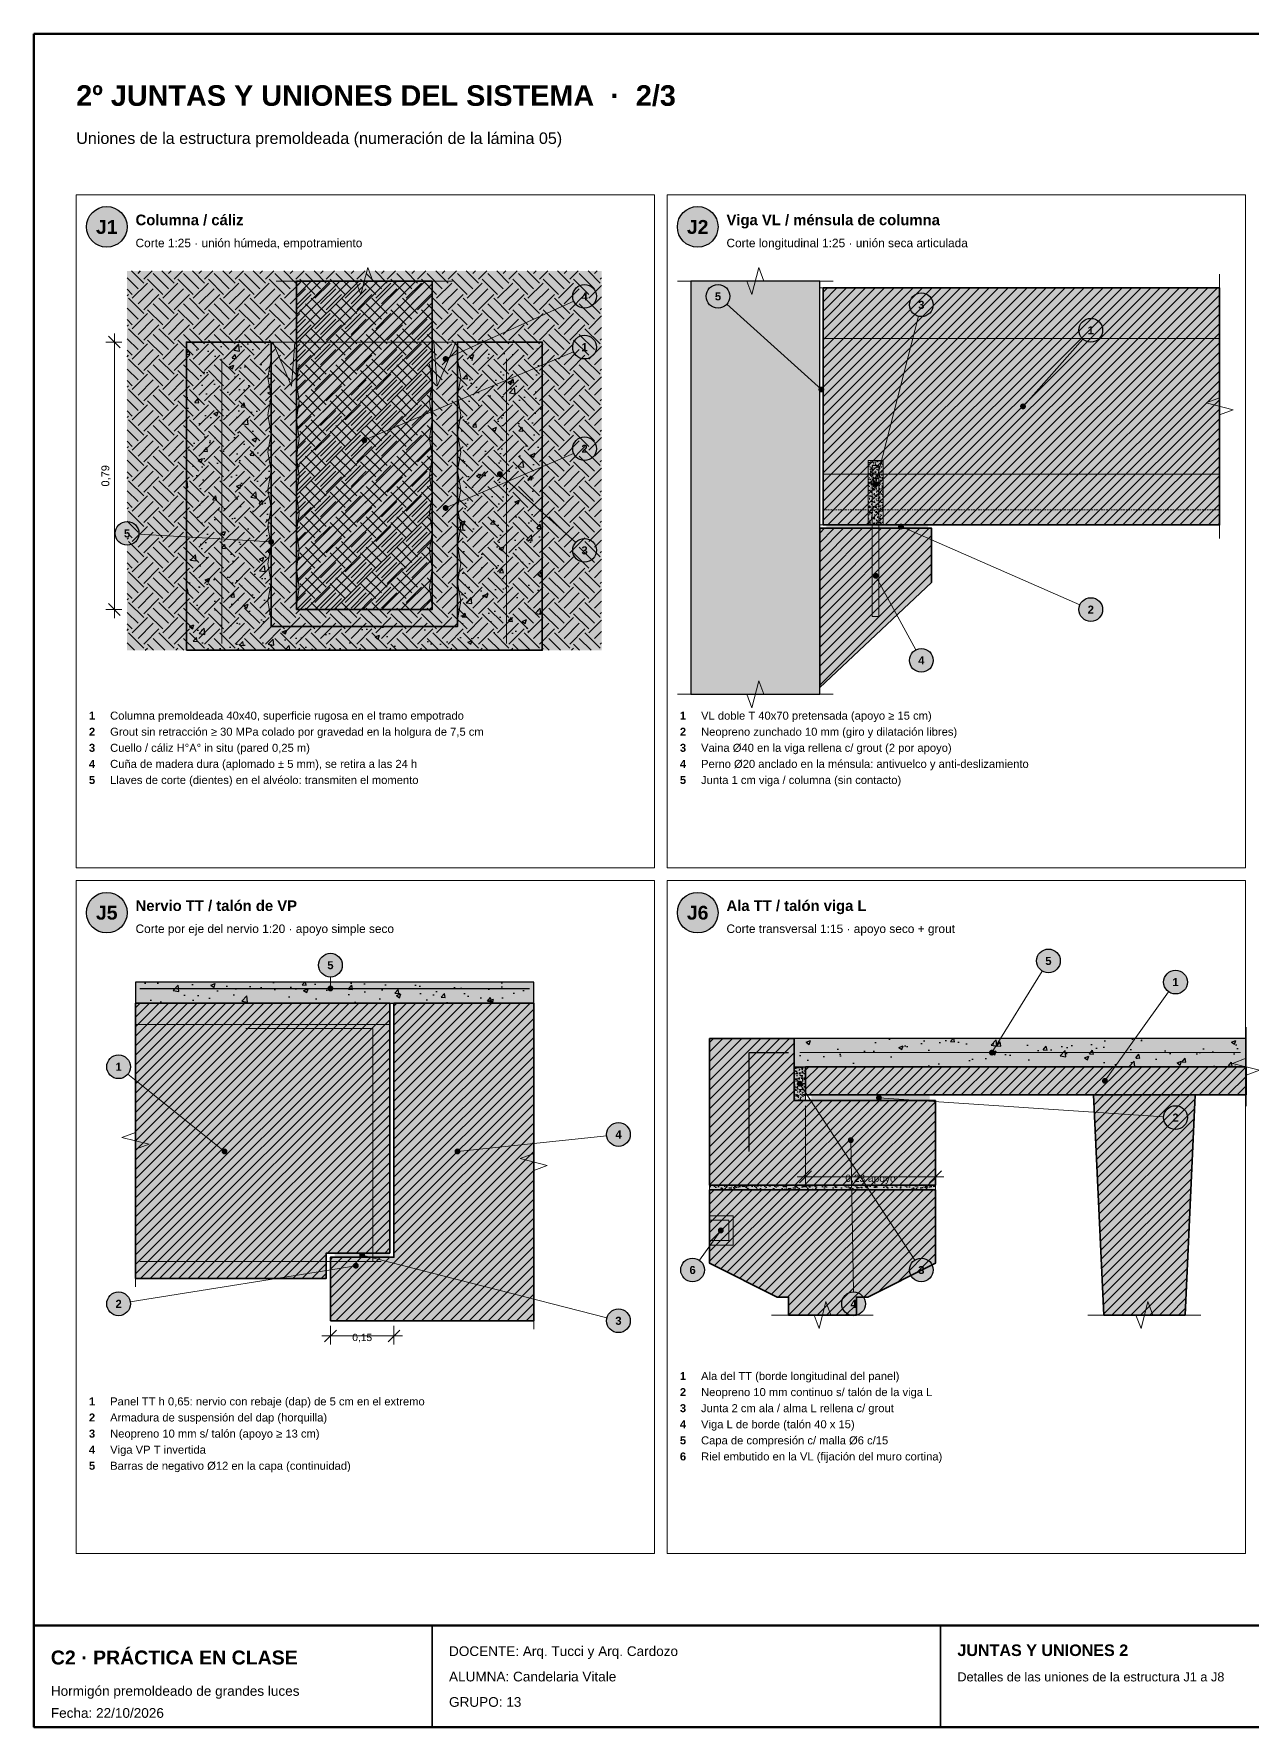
# Model space of a CAD drawing. Header units: millimetres. Extents: x 5 to 292, y 5 to 205.
# Drawn here: x 5 to 148.8, y 5 to 205 of the extents above; entities that cross this region are included whole.
import ezdxf
from ezdxf.enums import TextEntityAlignment as Align

# ---------------------------------------------------------------- set-up
doc = ezdxf.new("R2010")
doc.units = ezdxf.units.MM
doc.linetypes.add('DASHED', pattern=[1.524, 1.27, -0.254])
for name, color, linetype in [('CONTORNOS', 7, 'Continuous'), ('CONTORNOS-RAYADO', 8, 'Continuous'), ('CONTORNOS-RELLENO', 9, 'Continuous'), ('COTAS', 7, 'Continuous'), ('LINEAS', 7, 'Continuous'), ('MARCO', 7, 'Continuous'), ('REFERENCIAS', 7, 'Continuous'), ('REFERENCIAS-RELLENO', 9, 'Continuous'), ('TEXTOS', 7, 'Continuous')]:
    doc.layers.add(name, color=color, linetype=linetype)
doc.styles.add('ARIAL', font='arial.ttf')
doc.styles.add('ARIAL-NEGRITA', font='arialbd.ttf')

msp = doc.modelspace()

# ---------------------------------------------------------------- hatches: boundary and pattern name
at = {"layer": 'CONTORNOS-RAYADO'}
h = msp.add_hatch(dxfattribs=at)
h.set_pattern_fill('EARTH', color=8, scale=0.4, angle=45)
h.paths.add_polyline_path([(16, 132.2), (72, 132.2), (72, 177), (16, 177)])
h = msp.add_hatch(dxfattribs=at)
h.set_pattern_fill('ANSI31', color=8, scale=0.25)
h.paths.add_polyline_path([(36, 137), (52, 137), (52, 175.8), (36, 175.8)])
h = msp.add_hatch(dxfattribs=at)
h.set_pattern_fill('ANSI31', color=8, scale=0.25)
h.paths.add_polyline_path([(98.15, 147), (144.95, 147), (144.95, 175), (98.15, 175)])
h = msp.add_hatch(dxfattribs=at)
h.set_pattern_fill('AR-CONC', color=8, scale=0.03)
h.paths.add_polyline_path([(23, 132.2), (65, 132.2), (65, 168.6), (55, 168.6), (55, 135), (33, 135), (33, 168.6), (23, 168.6)])
h = msp.add_hatch(dxfattribs=at)
h.set_pattern_fill('AR-SAND', color=8, scale=0.01)
h.paths.add_polyline_path([(33, 135), (55, 135), (55, 168.6), (33, 168.6)])
h = msp.add_hatch(dxfattribs=at)
h.set_pattern_fill('AR-SAND', color=8, scale=0.01)
h.paths.add_polyline_path([(103.47, 147), (105.23, 147), (105.23, 154.6), (103.47, 154.6)])
h = msp.add_hatch(dxfattribs=at)
h.set_pattern_fill('ANSI31', color=8, scale=0.25)
h.paths.add_polyline_path([(97.75, 146.6), (110.95, 146.6), (110.95, 140.2), (97.75, 127.8)])
h = msp.add_hatch(dxfattribs=at)
h.set_pattern_fill('AR-CONC', color=8, scale=0.03)
h.paths.add_polyline_path([(17, 90.5), (64, 90.5), (64, 93), (17, 93)])
h = msp.add_hatch(dxfattribs=at)
h.set_pattern_fill('ANSI31', color=8, scale=0.25)
h.paths.add_polyline_path([(17, 90.5), (47, 90.5), (47, 61), (39.5, 61), (39.5, 58), (17, 58)])
h = msp.add_hatch(dxfattribs=at)
h.set_pattern_fill('ANSI31', color=8, scale=0.25)
h.paths.add_polyline_path([(40, 53), (64, 53), (64, 90.5), (47.5, 90.5), (47.5, 60.5), (40, 60.5)])
h = msp.add_hatch(dxfattribs=at)
h.set_pattern_fill('ANSI31', color=8, scale=0.25)
h.paths.add_polyline_path([(84.75, 69), (111.42, 69), (111.42, 79), (94.75, 79), (94.75, 86.33), (84.75, 86.33)])
h = msp.add_hatch(dxfattribs=at)
h.set_pattern_fill('AR-CONC', color=8, scale=0.03)
h.paths.add_polyline_path([(94.75, 83), (148.08, 83), (148.08, 86.33), (94.75, 86.33)])
h = msp.add_hatch(dxfattribs=at)
h.set_pattern_fill('AR-SAND', color=8, scale=0.01)
h.paths.add_polyline_path([(94.75, 79), (96.08, 79), (96.08, 83), (94.75, 83)])
h = msp.add_hatch(dxfattribs=at)
h.set_pattern_fill('ANSI31', color=8, scale=0.25)
h.paths.add_polyline_path([(96.08, 79.67), (148.08, 79.67), (148.08, 83), (96.08, 83)])
h = msp.add_hatch(dxfattribs=at)
h.set_pattern_fill('ANSI31', color=8, scale=0.25)
h.paths.add_polyline_path([(130.08, 79.67), (142.08, 79.67), (140.88, 53.67), (131.28, 53.67)])
h = msp.add_hatch(dxfattribs=at)
h.set_pattern_fill('AR-SAND', color=8, scale=0.015)
h.paths.add_polyline_path([(84.75, 68.47), (111.42, 68.47), (111.42, 69), (84.75, 69)])
h = msp.add_hatch(dxfattribs=at)
h.set_pattern_fill('ANSI31', color=8, scale=0.25)
h.paths.add_polyline_path([(84.75, 68.47), (111.42, 68.47), (111.42, 59.8), (103.42, 55.8), (102.08, 55.8), (102.08, 53.67), (94.08, 53.67), (94.08, 55.8), (92.75, 55.8), (84.75, 59.8)])
at = {"layer": 'CONTORNOS-RELLENO', "true_color": 0xece3d2}
h = msp.add_hatch(color=254, dxfattribs=at)
h.dxf.hatch_style = 1
h.paths.add_polyline_path([(16, 132.2), (72, 132.2), (72, 177), (16, 177)])
at = {"layer": 'CONTORNOS-RELLENO', "true_color": 0xd3d6d9}
h = msp.add_hatch(color=254, dxfattribs=at)
h.dxf.hatch_style = 1
h.paths.add_polyline_path([(36, 137), (52, 137), (52, 175.8), (36, 175.8)])
at = {"layer": 'CONTORNOS-RELLENO', "true_color": 0xeceeef}
h = msp.add_hatch(color=7, dxfattribs=at)
h.dxf.hatch_style = 1
h.paths.add_polyline_path([(82.55, 127), (97.75, 127), (97.75, 175.8), (82.55, 175.8)])
at = {"layer": 'CONTORNOS-RELLENO', "true_color": 0xd3d6d9}
h = msp.add_hatch(color=254, dxfattribs=at)
h.dxf.hatch_style = 1
h.paths.add_polyline_path([(98.15, 147), (144.95, 147), (144.95, 175), (98.15, 175)])
at = {"layer": 'CONTORNOS-RELLENO', "true_color": 0xdedad2}
h = msp.add_hatch(color=254, dxfattribs=at)
h.dxf.hatch_style = 1
h.paths.add_polyline_path([(23, 132.2), (65, 132.2), (65, 168.6), (55, 168.6), (55, 135), (33, 135), (33, 168.6), (23, 168.6)])
at = {"layer": 'CONTORNOS-RELLENO', "true_color": 0xbdbdbd}
h = msp.add_hatch(color=9, dxfattribs=at)
h.dxf.hatch_style = 1
h.paths.add_polyline_path([(33, 135), (55, 135), (55, 168.6), (33, 168.6)])
at = {"layer": 'CONTORNOS-RELLENO', "true_color": 0x6b4f2a}
h = msp.add_hatch(color=27, dxfattribs=at)
h.dxf.hatch_style = 1
h.paths.add_polyline_path([(35.8, 168.6), (33.2, 168.6), (35.4, 163.4)])
h = msp.add_hatch(color=27, dxfattribs=at)
h.dxf.hatch_style = 1
h.paths.add_polyline_path([(52.2, 168.6), (54.8, 168.6), (52.6, 163.4)])
at = {"layer": 'CONTORNOS-RELLENO', "true_color": 0xbdbdbd}
h = msp.add_hatch(color=9, dxfattribs=at)
h.dxf.hatch_style = 1
h.paths.add_polyline_path([(103.47, 147), (105.23, 147), (105.23, 154.6), (103.47, 154.6)])
at = {"layer": 'CONTORNOS-RELLENO', "true_color": 0x3b3b3b}
h = msp.add_hatch(color=250, dxfattribs=at)
h.dxf.hatch_style = 1
h.paths.add_polyline_path([(103.95, 136.2), (104.75, 136.2), (104.75, 154), (103.95, 154)])
at = {"layer": 'CONTORNOS-RELLENO', "true_color": 0xd3d6d9}
h = msp.add_hatch(color=254, dxfattribs=at)
h.dxf.hatch_style = 1
h.paths.add_polyline_path([(97.75, 146.6), (110.95, 146.6), (110.95, 140.2), (97.75, 127.8)])
at = {"layer": 'CONTORNOS-RELLENO', "true_color": 0x111111}
h = msp.add_hatch(color=250, dxfattribs=at)
h.dxf.hatch_style = 1
h.paths.add_polyline_path([(98.55, 146.6), (110.55, 146.6), (110.55, 147), (98.55, 147)])
at = {"layer": 'CONTORNOS-RELLENO', "true_color": 0xdedad2}
h = msp.add_hatch(color=254, dxfattribs=at)
h.dxf.hatch_style = 1
h.paths.add_polyline_path([(17, 90.5), (64, 90.5), (64, 93), (17, 93)])
at = {"layer": 'CONTORNOS-RELLENO', "true_color": 0xd3d6d9}
h = msp.add_hatch(color=254, dxfattribs=at)
h.dxf.hatch_style = 1
h.paths.add_polyline_path([(17, 90.5), (47, 90.5), (47, 61), (39.5, 61), (39.5, 58), (17, 58)])
h = msp.add_hatch(color=254, dxfattribs=at)
h.dxf.hatch_style = 1
h.paths.add_polyline_path([(40, 53), (64, 53), (64, 90.5), (47.5, 90.5), (47.5, 60.5), (40, 60.5)])
h = msp.add_hatch(color=254, dxfattribs=at)
h.dxf.hatch_style = 1
h.paths.add_polyline_path([(84.75, 69), (111.42, 69), (111.42, 79), (94.75, 79), (94.75, 86.33), (84.75, 86.33)])
at = {"layer": 'CONTORNOS-RELLENO', "true_color": 0xdedad2}
h = msp.add_hatch(color=254, dxfattribs=at)
h.dxf.hatch_style = 1
h.paths.add_polyline_path([(94.75, 83), (148.08, 83), (148.08, 86.33), (94.75, 86.33)])
at = {"layer": 'CONTORNOS-RELLENO', "true_color": 0xbdbdbd}
h = msp.add_hatch(color=9, dxfattribs=at)
h.dxf.hatch_style = 1
h.paths.add_polyline_path([(94.75, 79), (96.08, 79), (96.08, 83), (94.75, 83)])
at = {"layer": 'CONTORNOS-RELLENO', "true_color": 0xd3d6d9}
h = msp.add_hatch(color=254, dxfattribs=at)
h.dxf.hatch_style = 1
h.paths.add_polyline_path([(96.08, 79.67), (148.08, 79.67), (148.08, 83), (96.08, 83)])
at = {"layer": 'CONTORNOS-RELLENO', "true_color": 0x111111}
h = msp.add_hatch(color=250, dxfattribs=at)
h.dxf.hatch_style = 1
h.paths.add_polyline_path([(96.75, 79), (110.75, 79), (110.75, 79.67), (96.75, 79.67)])
at = {"layer": 'CONTORNOS-RELLENO', "true_color": 0xd3d6d9}
h = msp.add_hatch(color=254, dxfattribs=at)
h.dxf.hatch_style = 1
h.paths.add_polyline_path([(130.08, 79.67), (142.08, 79.67), (140.88, 53.67), (131.28, 53.67)])
at = {"layer": 'CONTORNOS-RELLENO', "true_color": 0xe9e9e9}
h = msp.add_hatch(color=254, dxfattribs=at)
h.dxf.hatch_style = 1
h.paths.add_polyline_path([(84.75, 68.47), (111.42, 68.47), (111.42, 69), (84.75, 69)])
at = {"layer": 'CONTORNOS-RELLENO', "true_color": 0xd3d6d9}
h = msp.add_hatch(color=254, dxfattribs=at)
h.dxf.hatch_style = 1
h.paths.add_polyline_path([(84.75, 68.47), (111.42, 68.47), (111.42, 59.8), (103.42, 55.8), (102.08, 55.8), (102.08, 53.67), (94.08, 53.67), (94.08, 55.8), (92.75, 55.8), (84.75, 59.8)])
at = {"layer": 'CONTORNOS-RELLENO', "true_color": 0x3b3b3b}
h = msp.add_hatch(color=250, dxfattribs=at)
h.dxf.hatch_style = 1
h.paths.add_polyline_path([(84.75, 61.93), (87.55, 61.93), (87.55, 65.4), (84.75, 65.4), (84.75, 64.87), (87.02, 64.87), (87.02, 62.47), (84.75, 62.47)])
at = {"layer": 'CONTORNOS-RELLENO', "true_color": 0x111111}
h = msp.add_hatch(color=250, dxfattribs=at)
h.dxf.hatch_style = 1
h.paths.add_polyline_path([(40.5, 60.5), (47, 60.5), (47, 61), (40.5, 61)])
at = {"layer": 'REFERENCIAS-RELLENO', "true_color": 0xfff1a8}
h = msp.add_hatch(color=51, dxfattribs=at)
h.dxf.hatch_style = 1
edge = h.paths.add_edge_path()
edge.add_arc((13.6, 182.2), 2.4, 0, 360)
h = msp.add_hatch(color=51, dxfattribs=at)
h.dxf.hatch_style = 1
edge = h.paths.add_edge_path()
edge.add_arc((83.35, 182.2), 2.4, 0, 360)
at = {"layer": 'REFERENCIAS-RELLENO', "true_color": 0xffffff}
h = msp.add_hatch(color=7, dxfattribs=at)
h.dxf.hatch_style = 1
edge = h.paths.add_edge_path()
edge.add_arc((70, 174), 1.4, 0, 360)
h = msp.add_hatch(color=7, dxfattribs=at)
h.dxf.hatch_style = 1
edge = h.paths.add_edge_path()
edge.add_arc((85.75, 174), 1.4, 0, 360)
h = msp.add_hatch(color=7, dxfattribs=at)
h.dxf.hatch_style = 1
edge = h.paths.add_edge_path()
edge.add_arc((109.75, 173), 1.4, 0, 360)
h = msp.add_hatch(color=7, dxfattribs=at)
h.dxf.hatch_style = 1
edge = h.paths.add_edge_path()
edge.add_arc((129.75, 170), 1.4, 0, 360)
h = msp.add_hatch(color=7, dxfattribs=at)
h.dxf.hatch_style = 1
edge = h.paths.add_edge_path()
edge.add_arc((70, 168), 1.4, 0, 360)
at = {"layer": 'REFERENCIAS-RELLENO', "true_color": 0x000000}
h = msp.add_hatch(color=18, dxfattribs=at)
h.dxf.hatch_style = 1
edge = h.paths.add_edge_path()
edge.add_arc((53.6, 166.6), 0.35, 0, 360)
h = msp.add_hatch(color=18, dxfattribs=at)
h.dxf.hatch_style = 1
edge = h.paths.add_edge_path()
edge.add_arc((97.95, 163), 0.35, 0, 360)
h = msp.add_hatch(color=18, dxfattribs=at)
h.dxf.hatch_style = 1
edge = h.paths.add_edge_path()
edge.add_arc((121.75, 161), 0.35, 0, 360)
h = msp.add_hatch(color=18, dxfattribs=at)
h.dxf.hatch_style = 1
edge = h.paths.add_edge_path()
edge.add_arc((44, 157), 0.35, 0, 360)
at = {"layer": 'REFERENCIAS-RELLENO', "true_color": 0xffffff}
h = msp.add_hatch(color=7, dxfattribs=at)
h.dxf.hatch_style = 1
edge = h.paths.add_edge_path()
edge.add_arc((70, 156), 1.4, 0, 360)
at = {"layer": 'REFERENCIAS-RELLENO', "true_color": 0x000000}
h = msp.add_hatch(color=18, dxfattribs=at)
h.dxf.hatch_style = 1
edge = h.paths.add_edge_path()
edge.add_arc((60, 153), 0.35, 0, 360)
h = msp.add_hatch(color=18, dxfattribs=at)
h.dxf.hatch_style = 1
edge = h.paths.add_edge_path()
edge.add_arc((104.35, 151.8), 0.35, 0, 360)
h = msp.add_hatch(color=18, dxfattribs=at)
h.dxf.hatch_style = 1
edge = h.paths.add_edge_path()
edge.add_arc((53.6, 149), 0.35, 0, 360)
at = {"layer": 'REFERENCIAS-RELLENO', "true_color": 0xffffff}
h = msp.add_hatch(color=7, dxfattribs=at)
h.dxf.hatch_style = 1
edge = h.paths.add_edge_path()
edge.add_arc((16, 146), 1.4, 0, 360)
at = {"layer": 'REFERENCIAS-RELLENO', "true_color": 0x000000}
h = msp.add_hatch(color=18, dxfattribs=at)
h.dxf.hatch_style = 1
edge = h.paths.add_edge_path()
edge.add_arc((107.35, 146.8), 0.35, 0, 360)
h = msp.add_hatch(color=18, dxfattribs=at)
h.dxf.hatch_style = 1
edge = h.paths.add_edge_path()
edge.add_arc((33, 145), 0.35, 0, 360)
at = {"layer": 'REFERENCIAS-RELLENO', "true_color": 0xffffff}
h = msp.add_hatch(color=7, dxfattribs=at)
h.dxf.hatch_style = 1
edge = h.paths.add_edge_path()
edge.add_arc((70, 144), 1.4, 0, 360)
at = {"layer": 'REFERENCIAS-RELLENO', "true_color": 0x000000}
h = msp.add_hatch(color=18, dxfattribs=at)
h.dxf.hatch_style = 1
edge = h.paths.add_edge_path()
edge.add_arc((104.35, 141), 0.35, 0, 360)
at = {"layer": 'REFERENCIAS-RELLENO', "true_color": 0xffffff}
h = msp.add_hatch(color=7, dxfattribs=at)
h.dxf.hatch_style = 1
edge = h.paths.add_edge_path()
edge.add_arc((129.75, 137), 1.4, 0, 360)
h = msp.add_hatch(color=7, dxfattribs=at)
h.dxf.hatch_style = 1
edge = h.paths.add_edge_path()
edge.add_arc((109.75, 131), 1.4, 0, 360)
at = {"layer": 'REFERENCIAS-RELLENO', "true_color": 0xfff1a8}
h = msp.add_hatch(color=51, dxfattribs=at)
h.dxf.hatch_style = 1
edge = h.paths.add_edge_path()
edge.add_arc((13.6, 101.2), 2.4, 0, 360)
h = msp.add_hatch(color=51, dxfattribs=at)
h.dxf.hatch_style = 1
edge = h.paths.add_edge_path()
edge.add_arc((83.35, 101.2), 2.4, 0, 360)
at = {"layer": 'REFERENCIAS-RELLENO', "true_color": 0xffffff}
h = msp.add_hatch(color=7, dxfattribs=at)
h.dxf.hatch_style = 1
edge = h.paths.add_edge_path()
edge.add_arc((40, 95), 1.4, 0, 360)
h = msp.add_hatch(color=7, dxfattribs=at)
h.dxf.hatch_style = 1
edge = h.paths.add_edge_path()
edge.add_arc((124.75, 95.5), 1.4, 0, 360)
h = msp.add_hatch(color=7, dxfattribs=at)
h.dxf.hatch_style = 1
edge = h.paths.add_edge_path()
edge.add_arc((139.75, 93), 1.4, 0, 360)
at = {"layer": 'REFERENCIAS-RELLENO', "true_color": 0x000000}
h = msp.add_hatch(color=18, dxfattribs=at)
h.dxf.hatch_style = 1
edge = h.paths.add_edge_path()
edge.add_arc((40, 92.25), 0.35, 0, 360)
at = {"layer": 'REFERENCIAS-RELLENO', "true_color": 0xffffff}
h = msp.add_hatch(color=7, dxfattribs=at)
h.dxf.hatch_style = 1
edge = h.paths.add_edge_path()
edge.add_arc((15, 83), 1.4, 0, 360)
at = {"layer": 'REFERENCIAS-RELLENO', "true_color": 0x000000}
h = msp.add_hatch(color=18, dxfattribs=at)
h.dxf.hatch_style = 1
edge = h.paths.add_edge_path()
edge.add_arc((118.08, 84.67), 0.35, 0, 360)
h = msp.add_hatch(color=18, dxfattribs=at)
h.dxf.hatch_style = 1
edge = h.paths.add_edge_path()
edge.add_arc((95.42, 81), 0.35, 0, 360)
h = msp.add_hatch(color=18, dxfattribs=at)
h.dxf.hatch_style = 1
edge = h.paths.add_edge_path()
edge.add_arc((131.42, 81.33), 0.35, 0, 360)
h = msp.add_hatch(color=18, dxfattribs=at)
h.dxf.hatch_style = 1
edge = h.paths.add_edge_path()
edge.add_arc((104.75, 79.33), 0.35, 0, 360)
at = {"layer": 'REFERENCIAS-RELLENO', "true_color": 0xffffff}
h = msp.add_hatch(color=7, dxfattribs=at)
h.dxf.hatch_style = 1
edge = h.paths.add_edge_path()
edge.add_arc((139.75, 77), 1.4, 0, 360)
h = msp.add_hatch(color=7, dxfattribs=at)
h.dxf.hatch_style = 1
edge = h.paths.add_edge_path()
edge.add_arc((74, 75), 1.4, 0, 360)
at = {"layer": 'REFERENCIAS-RELLENO', "true_color": 0x000000}
h = msp.add_hatch(color=18, dxfattribs=at)
h.dxf.hatch_style = 1
edge = h.paths.add_edge_path()
edge.add_arc((101.42, 74.33), 0.35, 0, 360)
h = msp.add_hatch(color=18, dxfattribs=at)
h.dxf.hatch_style = 1
edge = h.paths.add_edge_path()
edge.add_arc((27.5, 73), 0.35, 0, 360)
h = msp.add_hatch(color=18, dxfattribs=at)
h.dxf.hatch_style = 1
edge = h.paths.add_edge_path()
edge.add_arc((55, 73), 0.35, 0, 360)
h = msp.add_hatch(color=18, dxfattribs=at)
h.dxf.hatch_style = 1
edge = h.paths.add_edge_path()
edge.add_arc((86.08, 63.67), 0.35, 0, 360)
h = msp.add_hatch(color=18, dxfattribs=at)
h.dxf.hatch_style = 1
edge = h.paths.add_edge_path()
edge.add_arc((43.75, 60.75), 0.35, 0, 360)
at = {"layer": 'REFERENCIAS-RELLENO', "true_color": 0xffffff}
h = msp.add_hatch(color=7, dxfattribs=at)
h.dxf.hatch_style = 1
edge = h.paths.add_edge_path()
edge.add_arc((82.75, 59), 1.4, 0, 360)
h = msp.add_hatch(color=7, dxfattribs=at)
h.dxf.hatch_style = 1
edge = h.paths.add_edge_path()
edge.add_arc((109.75, 59), 1.4, 0, 360)
at = {"layer": 'REFERENCIAS-RELLENO', "true_color": 0x000000}
h = msp.add_hatch(color=18, dxfattribs=at)
h.dxf.hatch_style = 1
edge = h.paths.add_edge_path()
edge.add_arc((43, 59.5), 0.35, 0, 360)
at = {"layer": 'REFERENCIAS-RELLENO', "true_color": 0xffffff}
h = msp.add_hatch(color=7, dxfattribs=at)
h.dxf.hatch_style = 1
edge = h.paths.add_edge_path()
edge.add_arc((15, 55), 1.4, 0, 360)
h = msp.add_hatch(color=7, dxfattribs=at)
h.dxf.hatch_style = 1
edge = h.paths.add_edge_path()
edge.add_arc((101.75, 55), 1.4, 0, 360)
h = msp.add_hatch(color=7, dxfattribs=at)
h.dxf.hatch_style = 1
edge = h.paths.add_edge_path()
edge.add_arc((74, 53), 1.4, 0, 360)

# ---------------------------------------------------------------- linework, layer by layer
at = {"layer": 'CONTORNOS', "lineweight": 35}
for points in [[(36, 137), (52, 137), (52, 175.8), (36, 175.8)], [(98.15, 147), (144.95, 147), (144.95, 175), (98.15, 175)], [(23, 132.2), (65, 132.2), (65, 168.6), (55, 168.6), (55, 135), (33, 135), (33, 168.6), (23, 168.6)], [(97.75, 146.6), (110.95, 146.6), (110.95, 140.2), (97.75, 127.8)], [(17, 90.5), (47, 90.5), (47, 61), (39.5, 61), (39.5, 58), (17, 58)], [(40, 53), (64, 53), (64, 90.5), (47.5, 90.5), (47.5, 60.5), (40, 60.5)], [(84.75, 69), (111.42, 69), (111.42, 79), (94.75, 79), (94.75, 86.33), (84.75, 86.33)], [(96.08, 79.67), (148.08, 79.67), (148.08, 83), (96.08, 83)], [(130.08, 79.67), (142.08, 79.67), (140.88, 53.67), (131.28, 53.67)], [(84.75, 68.47), (111.42, 68.47), (111.42, 59.8), (103.42, 55.8), (102.08, 55.8), (102.08, 53.67), (94.08, 53.67), (94.08, 55.8), (92.75, 55.8), (84.75, 59.8)]]:
    msp.add_lwpolyline(points, close=True, dxfattribs=at)
at = {"layer": 'CONTORNOS', "lineweight": 25}
for points in [[(82.55, 127), (97.75, 127), (97.75, 175.8), (82.55, 175.8)], [(17, 90.5), (64, 90.5), (64, 93), (17, 93)], [(94.75, 83), (148.08, 83), (148.08, 86.33), (94.75, 86.33)]]:
    msp.add_lwpolyline(points, close=True, dxfattribs=at)
at = {"layer": 'CONTORNOS', "lineweight": 9}
for points in [[(97.75, 147), (98.15, 147), (98.15, 175), (97.75, 175)], [(35.8, 168.6), (33.2, 168.6), (35.4, 163.4)], [(52.2, 168.6), (54.8, 168.6), (52.6, 163.4)], [(103.47, 147), (105.23, 147), (105.23, 154.6), (103.47, 154.6)], [(103.95, 136.2), (104.75, 136.2), (104.75, 154), (103.95, 154)], [(94.75, 79), (96.08, 79), (96.08, 83), (94.75, 83)], [(84.75, 68.47), (111.42, 68.47), (111.42, 69), (84.75, 69)], [(84.75, 61.93), (87.55, 61.93), (87.55, 65.4), (84.75, 65.4), (84.75, 64.87), (87.02, 64.87), (87.02, 62.47), (84.75, 62.47)]]:
    msp.add_lwpolyline(points, close=True, dxfattribs=at)
at = {"layer": 'CONTORNOS', "lineweight": 13}
msp.add_lwpolyline([(33, 135), (55, 135), (55, 168.6), (33, 168.6)], close=True, dxfattribs=at)
at = {"layer": 'COTAS', "lineweight": 9}
for points in [[(15.4, 168.6), (13.5, 168.6)], [(15.4, 137), (13.5, 137)], [(96.08, 78.4), (96.08, 69)], [(111.42, 78.4), (111.42, 69)], [(40, 52.4), (40, 50.2)], [(47.5, 52.4), (47.5, 50.2)]]:
    msp.add_lwpolyline(points, dxfattribs=at)
at = {"layer": 'COTAS', "lineweight": 35}
for points in [[(15.2, 167.9), (13.8, 169.3)], [(15.2, 136.3), (13.8, 137.7)], [(95.38, 69.3), (96.78, 70.7)], [(110.72, 69.3), (112.12, 70.7)], [(39.3, 50.5), (40.7, 51.9)], [(46.8, 50.5), (48.2, 51.9)]]:
    msp.add_lwpolyline(points, dxfattribs=at)
at = {"layer": 'COTAS', "lineweight": 13}
for points in [[(14.5, 136), (14.5, 169.6)], [(95.08, 70), (112.42, 70)], [(39, 51.2), (48.5, 51.2)]]:
    msp.add_lwpolyline(points, dxfattribs=at)
at = {"layer": 'LINEAS', "lineweight": 13}
for points in [[(33.6, 175.8), (43, 175.8), (43.6, 174.2), (44.4, 177.4), (45, 175.8), (54.4, 175.8)], [(80.95, 175.8), (89.15, 175.8), (89.75, 174.2), (90.55, 177.4), (91.15, 175.8), (99.35, 175.8)], [(144.95, 145.4), (144.95, 160), (146.55, 160.6), (143.35, 161.4), (144.95, 162), (144.95, 176.6)], [(80.95, 127), (89.15, 127), (89.75, 125.4), (90.55, 128.6), (91.15, 127), (99.35, 127)], [(17, 57), (17, 73.25), (18.6, 73.85), (15.4, 74.65), (17, 75.25), (17, 91.5)], [(64, 52), (64, 70.75), (65.6, 71.35), (62.4, 72.15), (64, 72.75), (64, 91.5)], [(148.08, 78.33), (148.08, 82), (149.68, 82.6), (146.48, 83.4), (148.08, 84), (148.08, 87.67)], [(92.08, 53.67), (97.08, 53.67), (97.68, 52.07), (98.48, 55.27), (99.08, 53.67), (104.08, 53.67)], [(129.42, 53.67), (135.08, 53.67), (135.68, 52.07), (136.48, 55.27), (137.08, 53.67), (142.75, 53.67)]]:
    msp.add_lwpolyline(points, dxfattribs=at)
at = {"layer": 'LINEAS', "lineweight": 9}
for points in [[(98.15, 169), (144.95, 169)], [(33, 135.8), (32.6, 138), (33, 140.2), (32.6, 142.4), (33, 144.6), (32.6, 146.8), (33, 149), (32.6, 151.2), (33, 153.4), (32.6, 155.6), (33, 157.8), (32.6, 160), (33, 162.2), (32.6, 164.4), (33, 166.6)], [(36, 137.4), (36.32, 139.6), (36, 141.8), (36.32, 144), (36, 146.2), (36.32, 148.4), (36, 150.6), (36.32, 152.8), (36, 155), (36.32, 157.2), (36, 159.4), (36.32, 161.6), (36, 163.8), (36.32, 166)], [(52, 137.4), (51.68, 139.6), (52, 141.8), (51.68, 144), (52, 146.2), (51.68, 148.4), (52, 150.6), (51.68, 152.8), (52, 155), (51.68, 157.2), (52, 159.4), (51.68, 161.6), (52, 163.8), (51.68, 166)], [(55, 135.8), (55.4, 138), (55, 140.2), (55.4, 142.4), (55, 144.6), (55.4, 146.8), (55, 149), (55.4, 151.2), (55, 153.4), (55.4, 155.6), (55, 157.8), (55.4, 160), (55, 162.2), (55.4, 164.4), (55, 166.6)], [(98.15, 153), (144.95, 153)], [(17, 88), (47, 88)]]:
    msp.add_lwpolyline(points, dxfattribs=at)
at = {"layer": 'LINEAS', "color": 26, "lineweight": 13, "true_color": 0x7a1f1f}
for points in [[(27.2, 133), (27.2, 166.6)], [(60.8, 133), (60.8, 166.6)], [(45, 60), (45, 87.5), (30, 87.5)], [(17.5, 60), (46, 60)]]:
    msp.add_lwpolyline(points, dxfattribs=at)
at = {"layer": 'LINEAS', "color": 26, "linetype": 'DASHED', "lineweight": 13, "ltscale": 0.15, "true_color": 0x7a1f1f}
msp.add_lwpolyline([(98.15, 148.8), (144.95, 148.8)], dxfattribs=at)
at = {"layer": 'LINEAS', "color": 26, "lineweight": 25, "true_color": 0x7a1f1f}
for points in [[(17.5, 92.25), (63.5, 92.25)], [(89.42, 73), (89.42, 84.67), (94.08, 84.67)]]:
    msp.add_lwpolyline(points, dxfattribs=at)
at = {"layer": 'LINEAS', "color": 26, "lineweight": 18, "true_color": 0x7a1f1f}
msp.add_lwpolyline([(95.42, 84.67), (147.42, 84.67)], dxfattribs=at)
at = {"layer": 'MARCO', "lineweight": 50}
for points in [[(5, 205), (292, 205), (292, 5), (5, 5)], [(5, 17), (292, 17), (292, 5), (5, 5)]]:
    msp.add_lwpolyline(points, close=True, dxfattribs=at)
at = {"layer": 'MARCO', "color": 253, "lineweight": 13, "true_color": 0x999999}
for points in [[(10, 186), (78.25, 186), (78.25, 106.5), (10, 106.5)], [(79.75, 186), (148, 186), (148, 106.5), (79.75, 106.5)], [(10, 105), (78.25, 105), (78.25, 25.5), (10, 25.5)], [(79.75, 105), (148, 105), (148, 25.5), (79.75, 25.5)]]:
    msp.add_lwpolyline(points, close=True, dxfattribs=at)
at = {"layer": 'MARCO', "lineweight": 35}
for points in [[(52, 17), (52, 5)], [(112, 17), (112, 5)]]:
    msp.add_lwpolyline(points, dxfattribs=at)
at = {"layer": 'REFERENCIAS', "lineweight": 13}
for points in [[(53.6, 166.6), (68.72, 173.42)], [(97.95, 163), (86.79, 173.06)], [(104.35, 151.8), (109.4, 171.64)], [(121.75, 161), (128.82, 168.95)], [(44, 157), (68.71, 167.45)], [(53.6, 149), (68.71, 155.45)], [(60, 153), (68.96, 144.94)], [(107.35, 146.8), (128.47, 137.56)], [(33, 145), (17.4, 145.92)], [(104.35, 141), (109.08, 132.23)], [(118.08, 84.67), (124.02, 94.31)], [(40, 92.25), (40, 93.6)], [(131.42, 81.33), (138.94, 91.86)], [(27.5, 73), (16.09, 82.13)], [(95.42, 81), (108.99, 60.17)], [(104.75, 79.33), (138.35, 77.09)], [(55, 73), (72.61, 74.85)], [(101.42, 74.33), (101.73, 56.4)], [(86.08, 63.67), (83.56, 60.14)], [(43.75, 60.75), (72.64, 53.35)], [(43, 59.5), (16.38, 55.22)]]:
    msp.add_lwpolyline(points, dxfattribs=at)
at = {"layer": 'REFERENCIAS', "lineweight": 25}
for centre, radius in [((13.6, 182.2), 2.4), ((83.35, 182.2), 2.4), ((70, 174), 1.4), ((85.75, 174), 1.4), ((109.75, 173), 1.4), ((129.75, 170), 1.4), ((70, 168), 1.4), ((70, 156), 1.4), ((16, 146), 1.4), ((70, 144), 1.4), ((129.75, 137), 1.4), ((109.75, 131), 1.4), ((13.6, 101.2), 2.4), ((83.35, 101.2), 2.4), ((40, 95), 1.4), ((124.75, 95.5), 1.4), ((139.75, 93), 1.4), ((15, 83), 1.4), ((139.75, 77), 1.4), ((74, 75), 1.4), ((82.75, 59), 1.4), ((109.75, 59), 1.4), ((15, 55), 1.4), ((101.75, 55), 1.4), ((74, 53), 1.4)]:
    msp.add_circle(centre, radius, dxfattribs=at)

# ---------------------------------------------------------------- texts
at = {"layer": 'COTAS', "style": 'ARIAL'}
msp.add_text('0,79', height=0.931, rotation=90, dxfattribs=at).set_placement((13.9, 152.8), align=Align.CENTER)
for s, p in [('0,23 apoyo', (103.75, 69.4)), ('0,15', (43.75, 50.6))]:
    msp.add_text(s, height=0.859, dxfattribs=at).set_placement(p, align=Align.CENTER)
at = {"layer": 'MARCO'}
for s, height, style, p in [('C2 · PRÁCTICA EN CLASE', 1.6468, 'ARIAL-NEGRITA', (7, 12.4)), ('DOCENTE: Arq. Tucci y Arq. Cardozo', 1.1456, 'ARIAL', (54, 13.4)), ('JUNTAS Y UNIONES 2', 1.3604, 'ARIAL-NEGRITA', (114, 13.4)), ('ALUMNA: Candelaria Vitale', 1.1456, 'ARIAL', (54, 10.4)), ('Detalles de las uniones de la estructura J1 a J8', 1.074, 'ARIAL', (114, 10.4)), ('Hormigón premoldeado de grandes luces', 1.1456, 'ARIAL', (7, 8.7)), ('GRUPO: 13', 1.146, 'ARIAL', (54, 7.4)), ('Fecha: 22/10/2026', 1.1456, 'ARIAL', (7, 6.1))]:
    msp.add_text(s, height=height, dxfattribs=dict(at, style=style)).set_placement(p)
at = {"layer": 'REFERENCIAS', "style": 'ARIAL-NEGRITA'}
for s, height, p in [('J1', 1.632, (13.6, 181.38)), ('J2', 1.632, (83.35, 181.38)), ('4', 0.952, (70, 173.52)), ('5', 0.952, (85.75, 173.52)), ('3', 0.952, (109.75, 172.52)), ('1', 0.952, (129.75, 169.52)), ('1', 0.952, (70, 167.52)), ('2', 0.952, (70, 155.52)), ('5', 0.952, (16, 145.52)), ('3', 0.952, (70, 143.52)), ('2', 0.952, (129.75, 136.52)), ('4', 0.952, (109.75, 130.52)), ('J5', 1.632, (13.6, 100.38)), ('J6', 1.632, (83.35, 100.38)), ('5', 0.952, (40, 94.52)), ('5', 0.952, (124.75, 95.02)), ('1', 0.952, (139.75, 92.52)), ('1', 0.952, (15, 82.52)), ('2', 0.952, (139.75, 76.52)), ('4', 0.952, (74, 74.52)), ('6', 0.952, (82.75, 58.52)), ('3', 0.952, (109.75, 58.52)), ('2', 0.952, (15, 54.52)), ('4', 0.952, (101.75, 54.52)), ('3', 0.952, (74, 52.52))]:
    msp.add_text(s, height=height, dxfattribs=at).set_placement(p, align=Align.CENTER)
at = {"layer": 'TEXTOS'}
for s, height, style, p in [('2º JUNTAS Y UNIONES DEL SISTEMA  ·  2/3', 2.4344, 'ARIAL-NEGRITA', (10, 196.5)), ('Columna / cáliz', 1.253, 'ARIAL-NEGRITA', (17, 182.4)), ('Viga VL / ménsula de columna', 1.253, 'ARIAL-NEGRITA', (86.75, 182.4)), ('1', 0.945, 'ARIAL-NEGRITA', (11.5, 124)), ('Columna premoldeada 40x40, superficie rugosa en el tramo empotrado', 0.9451, 'ARIAL', (14, 124)), ('1', 0.945, 'ARIAL-NEGRITA', (81.25, 124)), ('VL doble T 40x70 pretensada (apoyo ≥ 15 cm)', 0.9451, 'ARIAL', (83.75, 124)), ('2', 0.945, 'ARIAL-NEGRITA', (11.5, 122.1)), ('Grout sin retracción ≥ 30 MPa colado por gravedad en la holgura de 7,5 cm', 0.9451, 'ARIAL', (14, 122.1)), ('2', 0.945, 'ARIAL-NEGRITA', (81.25, 122.1)), ('Neopreno zunchado 10 mm (giro y dilatación libres)', 0.9451, 'ARIAL', (83.75, 122.1)), ('3', 0.945, 'ARIAL-NEGRITA', (11.5, 120.2)), ('Cuello / cáliz H°A° in situ (pared 0,25 m)', 0.9451, 'ARIAL', (14, 120.2)), ('3', 0.945, 'ARIAL-NEGRITA', (81.25, 120.2)), ('Vaina Ø40 en la viga rellena c/ grout (2 por apoyo)', 0.9451, 'ARIAL', (83.75, 120.2)), ('4', 0.945, 'ARIAL-NEGRITA', (11.5, 118.3)), ('Cuña de madera dura (aplomado ± 5 mm), se retira a las 24 h', 0.9451, 'ARIAL', (14, 118.3)), ('4', 0.945, 'ARIAL-NEGRITA', (81.25, 118.3)), ('Perno Ø20 anclado en la ménsula: antivuelco y anti-deslizamiento', 0.9451, 'ARIAL', (83.75, 118.3)), ('5', 0.945, 'ARIAL-NEGRITA', (11.5, 116.4)), ('Llaves de corte (dientes) en el alvéolo: transmiten el momento', 0.9451, 'ARIAL', (14, 116.4)), ('5', 0.945, 'ARIAL-NEGRITA', (81.25, 116.4)), ('Junta 1 cm viga / columna (sin contacto)', 0.9451, 'ARIAL', (83.75, 116.4)), ('Nervio TT / talón de VP', 1.253, 'ARIAL-NEGRITA', (17, 101.4)), ('Ala TT / talón viga L', 1.253, 'ARIAL-NEGRITA', (86.75, 101.4)), ('1', 0.945, 'ARIAL-NEGRITA', (81.25, 46)), ('Ala del TT (borde longitudinal del panel)', 0.9451, 'ARIAL', (83.75, 46)), ('2', 0.945, 'ARIAL-NEGRITA', (81.25, 44.1)), ('Neopreno 10 mm continuo s/ talón de la viga L', 0.9451, 'ARIAL', (83.75, 44.1)), ('2', 0.945, 'ARIAL-NEGRITA', (11.5, 41.1)), ('1', 0.945, 'ARIAL-NEGRITA', (11.5, 43)), ('Armadura de suspensión del dap (horquilla)', 0.9451, 'ARIAL', (14, 41.1)), ('Panel TT h 0,65: nervio con rebaje (dap) de 5 cm en el extremo', 0.9451, 'ARIAL', (14, 43)), ('3', 0.945, 'ARIAL-NEGRITA', (81.25, 42.2)), ('Junta 2 cm ala / alma L rellena c/ grout', 0.9451, 'ARIAL', (83.75, 42.2)), ('3', 0.945, 'ARIAL-NEGRITA', (11.5, 39.2)), ('Neopreno 10 mm s/ talón (apoyo ≥ 13 cm)', 0.9451, 'ARIAL', (14, 39.2)), ('4', 0.945, 'ARIAL-NEGRITA', (81.25, 40.3)), ('Viga L de borde (talón 40 x 15)', 0.9451, 'ARIAL', (83.75, 40.3)), ('4', 0.945, 'ARIAL-NEGRITA', (11.5, 37.3)), ('Viga VP T invertida', 0.9451, 'ARIAL', (14, 37.3)), ('5', 0.945, 'ARIAL-NEGRITA', (81.25, 38.4)), ('Capa de compresión c/ malla Ø6 c/15', 0.9451, 'ARIAL', (83.75, 38.4)), ('5', 0.945, 'ARIAL-NEGRITA', (11.5, 35.4)), ('Barras de negativo Ø12 en la capa (continuidad)', 0.9451, 'ARIAL', (14, 35.4)), ('6', 0.945, 'ARIAL-NEGRITA', (81.25, 36.5)), ('Riel embutido en la VL (fijación del muro cortina)', 0.9451, 'ARIAL', (83.75, 36.5))]:
    msp.add_text(s, height=height, dxfattribs=dict(at, style=style)).set_placement(p)
at = {"layer": 'TEXTOS', "color": 250, "true_color": 0x333333, "style": 'ARIAL'}
for s, height, p in [('Uniones de la estructura premoldeada (numeración de la lámina 05)', 1.3604, (10, 192)), ('Corte 1:25 · unión húmeda, empotramiento', 1.0024, (17, 179.8)), ('Corte longitudinal 1:25 · unión seca articulada', 1.0024, (86.75, 179.8)), ('Corte por eje del nervio 1:20 · apoyo simple seco', 1.0024, (17, 98.8)), ('Corte transversal 1:15 · apoyo seco + grout', 1.0024, (86.75, 98.8))]:
    msp.add_text(s, height=height, dxfattribs=at).set_placement(p)

doc.saveas('drawing.dxf')
